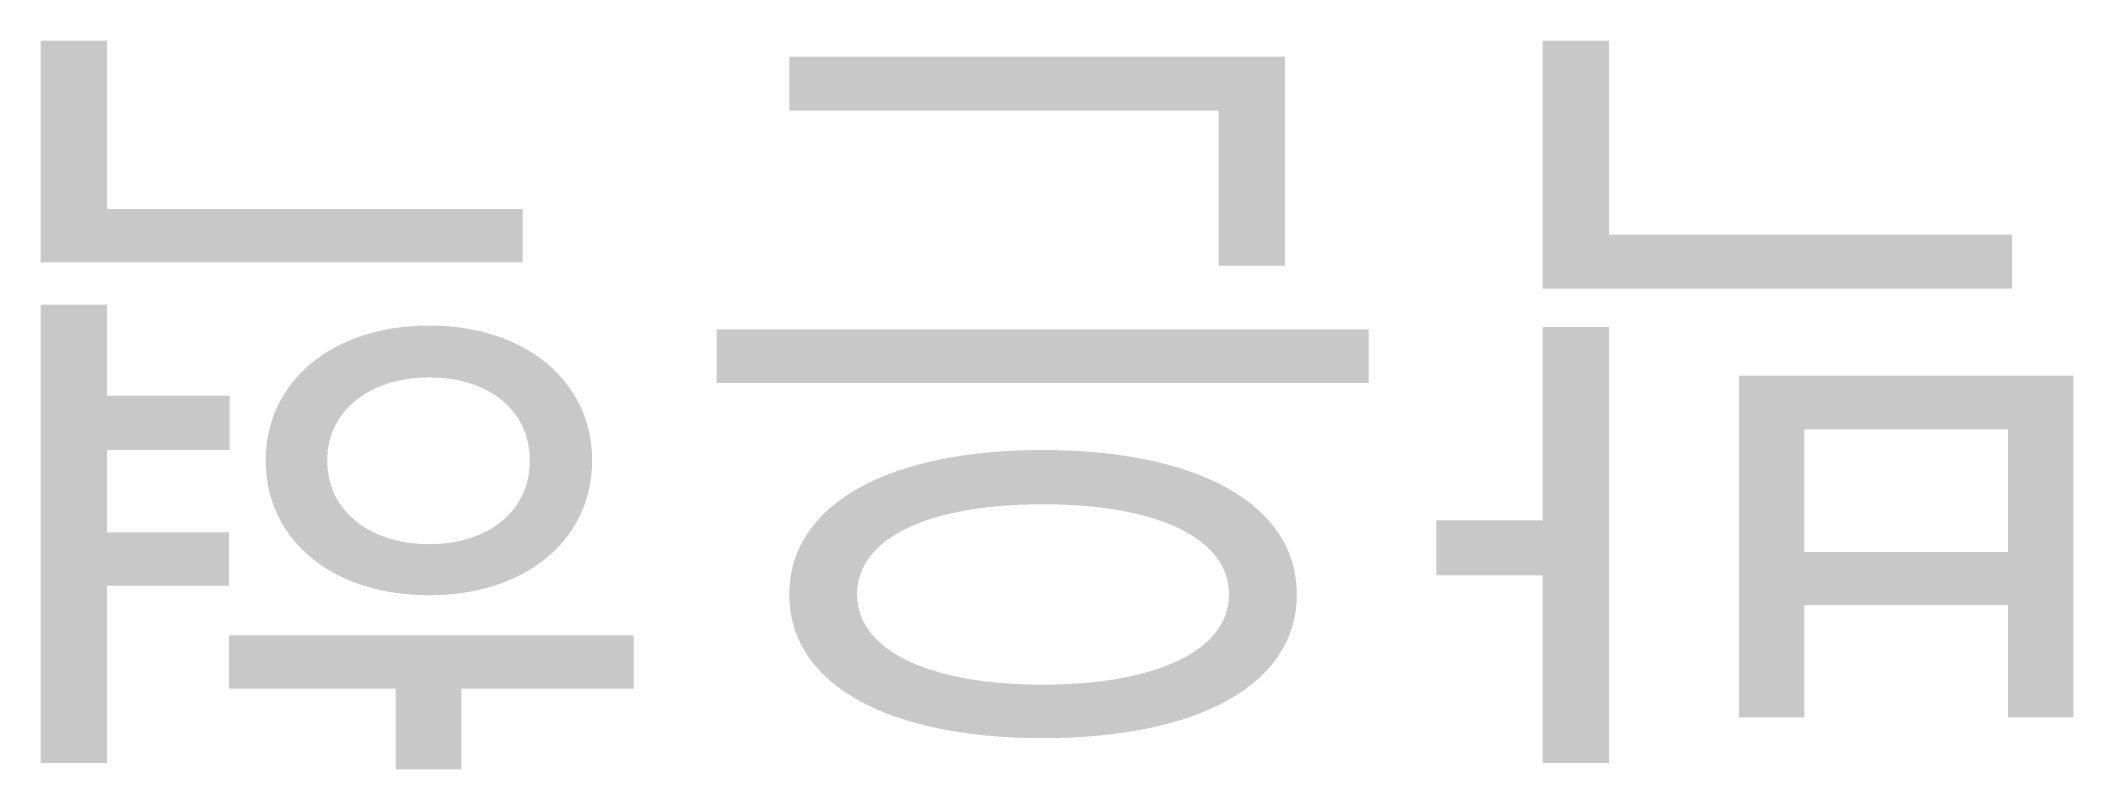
# Model space of a CAD drawing. Header units: millimetres. Extents: x -11 to -0.4, y -0.4 to 3.4.
import ezdxf

# ---------------------------------------------------------------- set-up
doc = ezdxf.new("R2010")
doc.units = ezdxf.units.MM
doc.styles.add('스케치 텍스트 (ANSI) - 3DA', font='tahoma.ttf')

msp = doc.modelspace()

# ---------------------------------------------------------------- texts
at = {"color": 7, "insert": (0, 0.02), "char_height": 3.048, "width": 17.64827, "attachment_point": 1, "rotation": 180, "style": '스케치 텍스트 (ANSI) - 3DA'}
msp.add_mtext('\\fTahoma|b0|i0;박은혁', dxfattribs=at)

doc.saveas('drawing.dxf')
